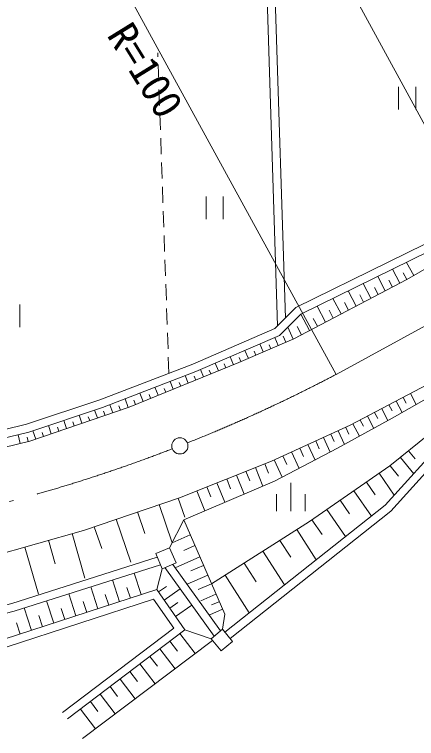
# Model space of a CAD drawing. Units: millimetres, scale not verified. Extents: x -145728 to 680000, y 20000 to 380000.
# Drawn here: x 458684 to 483428, y 260025 to 304637 of the extents above; entities that cross this region are included whole.
import ezdxf
from ezdxf.enums import TextEntityAlignment as Align

# ---------------------------------------------------------------- set-up
doc = ezdxf.new("R2010")
doc.units = ezdxf.units.MM
doc.header["$LTSCALE"] = 1000
doc.linetypes.add('LONG_DASHED_DOTTED', pattern=[15.25, 12, -1.5, 0.25, -1.5])
for name, color, linetype, lineweight in [('M-BGD', 7, 'Continuous', 13), ('M-BMK', 7, 'LONG_DASHED_DOTTED', 13), ('M-STR-HTXT', 7, 'Continuous', 13)]:
    doc.layers.add(name, color=color, linetype=linetype, lineweight=lineweight)
doc.styles.add('ＭＳ ゴシック', font='')
doc.styles.get('ＭＳ ゴシック').set_extended_font_data('MS Gothic')

msp = doc.modelspace()

# ---------------------------------------------------------------- linework, layer by layer
at = {"layer": 'M-BGD'}
for p, q in [((473939, 314862), (474878, 285450)), ((474438, 314878), (475363, 285935)), ((467508, 302021), (467499, 302280)), ((467560, 300522), (467526, 301521)), ((467613, 299023), (467578, 300022)), ((482328, 300189), (482328, 298789)), ((483378, 300189), (483378, 298789)), ((467665, 297524), (467630, 298523)), ((467717, 296024), (467682, 297024)), ((467769, 294525), (467735, 295525)), ((467822, 293026), (467787, 294026)), ((470488, 293423), (470488, 292023)), ((471538, 293423), (471538, 292023)), ((467874, 291527), (467839, 292527)), ((467926, 290028), (467891, 291027)), ((467978, 288529), (467943, 289528)), ((483270, 288558), (482807, 289363)), ((482395, 288076), (481942, 288939)), ((482837, 288309), (482605, 288711)), ((481509, 287612), (481045, 288497)), ((481952, 287844), (481726, 288275)), ((468031, 287030), (467996, 288029)), ((480623, 287148), (480147, 288056)), ((481066, 287380), (480834, 287822)), ((479715, 286671), (479226, 287603)), ((480169, 286909), (479931, 287364)), ((478782, 286182), (478280, 287139)), ((479248, 286426), (479004, 286893)), ((459022, 286770), (459022, 285370)), ((468083, 285531), (468048, 286530)), ((477825, 285680), (477310, 286662)), ((478304, 285931), (478053, 286410)), ((476844, 285165), (476315, 286173)), ((477334, 285423), (477077, 285914)), ((475834, 284640), (475514, 285379)), ((476340, 284901), (476075, 285405)), ((468135, 284032), (468100, 285031)), ((474917, 284242), (474703, 284736)), ((475376, 284441), (475215, 284810)), ((474000, 283844), (473785, 284339)), ((474458, 284043), (474351, 284290)), ((473082, 283446), (472867, 283942)), ((473541, 283645), (473434, 283892)), ((468187, 282533), (468152, 283532)), ((472162, 283056), (471961, 283551)), ((472624, 283247), (472516, 283495)), ((471235, 282680), (471042, 283154)), ((471698, 282868), (471598, 283115)), ((470308, 282303), (470124, 282757)), ((470772, 282492), (470675, 282729)), ((468455, 281551), (468263, 282026)), ((468919, 281739), (468825, 281969)), ((469382, 281927), (469196, 282386)), ((469845, 282115), (469753, 282342)), ((467529, 281175), (467330, 281665)), ((467992, 281363), (467896, 281601)), ((466602, 280799), (466397, 281305)), ((467065, 280987), (466966, 281232)), ((483059, 281276), (483412, 280605)), ((465674, 280427), (465492, 280956)), ((466139, 280611), (466036, 280864)), ((482174, 280811), (482544, 280108)), ((482617, 281043), (482801, 280692)), ((463783, 279775), (463617, 280257)), ((464256, 279938), (464171, 280185)), ((464729, 280101), (464558, 280595)), ((465201, 280264), (465110, 280528)), ((481289, 280345), (481673, 279616)), ((481732, 280578), (481923, 280213)), ((462838, 279449), (462668, 279941)), ((463311, 279612), (463227, 279853)), ((480404, 279880), (480796, 279135)), ((480846, 280113), (481042, 279740)), ((460947, 278798), (460771, 279308)), ((461892, 279124), (461720, 279625)), ((462365, 279286), (462280, 279532)), ((479519, 279415), (479919, 278653)), ((479961, 279647), (480161, 279267)), ((460001, 278472), (459822, 278992)), ((460474, 278635), (460386, 278890)), ((461420, 278961), (461333, 279211)), ((478613, 278991), (478997, 278148)), ((479068, 279198), (479260, 278776)), ((459040, 278201), (458907, 278747)), ((459526, 278319), (459461, 278586)), ((477703, 278576), (478114, 277674)), ((478158, 278784), (478364, 278332)), ((476748, 278141), (477183, 277186)), ((477226, 278359), (477443, 277881)), ((475737, 277681), (476197, 276670)), ((476242, 277911), (476473, 277406)), ((482940, 277759), (483350, 277254)), ((474666, 277193), (475153, 276123)), ((475201, 277437), (475445, 276902)), ((482436, 277349), (483255, 276340)), ((473520, 276727), (473978, 275577)), ((474094, 276956), (474324, 276381)), ((481800, 276832), (482316, 276197)), ((472344, 276258), (472813, 275083)), ((472932, 276493), (473166, 275905)), ((481127, 276365), (482061, 275019)), ((471143, 275780), (471622, 274578)), ((471744, 276019), (471983, 275418)), ((475695, 274024), (475695, 275774)), ((480348, 275825), (480888, 275045)), ((469915, 275290), (470405, 274063)), ((470529, 275535), (470774, 274921)), ((479568, 275284), (480649, 273725)), ((468761, 274835), (469160, 273660)), ((474820, 274024), (474820, 275074)), ((476570, 274024), (476570, 275074)), ((467585, 274435), (468384, 272085)), ((478735, 274707), (479312, 273873)), ((466263, 273986), (466712, 272664)), ((477902, 274129), (479057, 272463)), ((464940, 273536), (465840, 270892)), ((476992, 273498), (477623, 272589)), ((463591, 273077), (464050, 271727)), ((462230, 272653), (463013, 269911)), ((476062, 272898), (477251, 271031)), ((460778, 272238), (461193, 270786)), ((469506, 272570), (468384, 272085)), ((475020, 272236), (475683, 271194)), ((459326, 271823), (460156, 268919)), ((469791, 271912), (469098, 271613)), ((473979, 271573), (475304, 269489)), ((470094, 271210), (468566, 270550)), ((472816, 270833), (473555, 269670)), ((467772, 270481), (467438, 269199)), ((467947, 270554), (470981, 266339)), ((468420, 270752), (471368, 266657)), ((470317, 270695), (469529, 270355)), ((466488, 268889), (466053, 270222)), ((470582, 270081), (469302, 269528)), ((471653, 270093), (473132, 267767)), ((465155, 268455), (464718, 269797)), ((470809, 269556), (469996, 269205)), ((463814, 268018), (463373, 269370)), ((465822, 268672), (465604, 269338)), ((467541, 269053), (468039, 269401)), ((467889, 268554), (468885, 269250)), ((462462, 267578), (462019, 268939)), ((464485, 268237), (464266, 268908)), ((471084, 268920), (470151, 268516)), ((461101, 267134), (460654, 268505)), ((463138, 267798), (462918, 268474)), ((468242, 268049), (468747, 268402)), ((468595, 267543), (469606, 268249)), ((471286, 268453), (470819, 268252)), ((459730, 266687), (459280, 268068)), ((461782, 267356), (461560, 268037)), ((471487, 267987), (470716, 267653)), ((460415, 266911), (460192, 267596)), ((459039, 266462), (458814, 267153)), ((468867, 266495), (469810, 265255)), ((470785, 266177), (469167, 266723)), ((470880, 266062), (462874, 260025)), ((468250, 266025), (468719, 265408)), ((467633, 265556), (468572, 264321)), ((467018, 265088), (467485, 264474)), ((466403, 264621), (467338, 263391)), ((465791, 264155), (466256, 263543)), ((465179, 263690), (466110, 262465)), ((464569, 263226), (465032, 262616)), ((463959, 262762), (464886, 261543)), ((463352, 262300), (463814, 261693)), ((462745, 261839), (463668, 260624))]:
    msp.add_line(p, q, dxfattribs=at)
for points in [[(406579, 275022), (422009, 274790), (437355, 274944), (445104, 275351), (446599, 276799), (453745, 278007), (459430, 279389), (463931, 280889), (469656, 283100), (474713, 285284), (476006, 286578), (487369, 292163)], [(406574, 274522), (422007, 274290), (437370, 274444), (445317, 274861), (446836, 276332), (453846, 277517), (459569, 278908), (464100, 280418), (469845, 282637), (474999, 284863), (476301, 286166), (487589, 291714)], [(445914, 275439), (452443, 276599), (459628, 278344), (465736, 280448), (472482, 283186), (475879, 284659), (482832, 288306), (487603, 291054)], [(418772, 263578), (410602, 263680), (410089, 267351), (411510, 268772), (423605, 268430), (432449, 268272), (442042, 268627), (448991, 269535), (457124, 271194), (462927, 272852), (468849, 274865), (474495, 277116), (479351, 279327), (485674, 282650), (490025, 284932)], [(471636, 266581), (481501, 274400), (489003, 282697), (490334, 284973)], [(471954, 266195), (481844, 274034), (489408, 282400), (490679, 284571)], [(469100, 273509), (474683, 275876), (478560, 277908), (481924, 279754), (485966, 282066), (489003, 282697), (485674, 282650)], [(470806, 269562), (476843, 273395), (481793, 276827), (484222, 278801), (489003, 282697)], [(468234, 271784), (469100, 273509), (471621, 267679), (471490, 266758)], [(414213, 264815), (423209, 264682), (429672, 264612), (437271, 264728), (442099, 265007), (447715, 265796), (453083, 266934), (458525, 268353), (467472, 271197)], [(414213, 264315), (423202, 264182), (429673, 264112), (437289, 264228), (442148, 264509), (447801, 265303), (453198, 266448), (458664, 267873), (467666, 270734)], [(418772, 263578), (435083, 263196), (440386, 263196), (444755, 263709), (450805, 264667), (458047, 266139), (467438, 269199), (469167, 266723), (461949, 261233)], [(418760, 263078), (435078, 262696), (440416, 262696), (444823, 263214), (450894, 264175), (458175, 265655), (467241, 268609), (468482, 266830), (461646, 261631)]]:
    msp.add_lwpolyline(points, dxfattribs=at)
for points in [[(467772, 270481), (468630, 270840), (468234, 271784), (467377, 271425)], [(470785, 266177), (471490, 266758), (472107, 266009), (471402, 265429)]]:
    msp.add_lwpolyline(points, close=True, dxfattribs=at)
at = {"layer": 'M-BMK'}
msp.add_line((478483, 282462), (500418, 294458), dxfattribs=at)
at = {"layer": 'M-BMK', "linetype": 'Continuous'}
msp.add_circle((468862, 278056), 500, dxfattribs=at)
at = {"layer": 'M-BMK'}
for start, end in [(291.74013, 297.7637), (267.68675, 291.14298)]:
    msp.add_arc((433788, 367365), 95950, start, end, dxfattribs=at)
at = {"layer": 'M-STR-HTXT'}
for p, q in [((477900, 308906), (487603, 291054)), ((478483, 282462), (465558, 306094))]:
    msp.add_line(p, q, dxfattribs=at)

# ---------------------------------------------------------------- texts
at = {"layer": 'M-STR-HTXT', "style": 'ＭＳ ゴシック'}
msp.add_text('R=100', height=1833, rotation=301.726, dxfattribs=at).set_placement((465499, 300432), align=Align.BOTTOM_CENTER)

doc.saveas('drawing.dxf')
